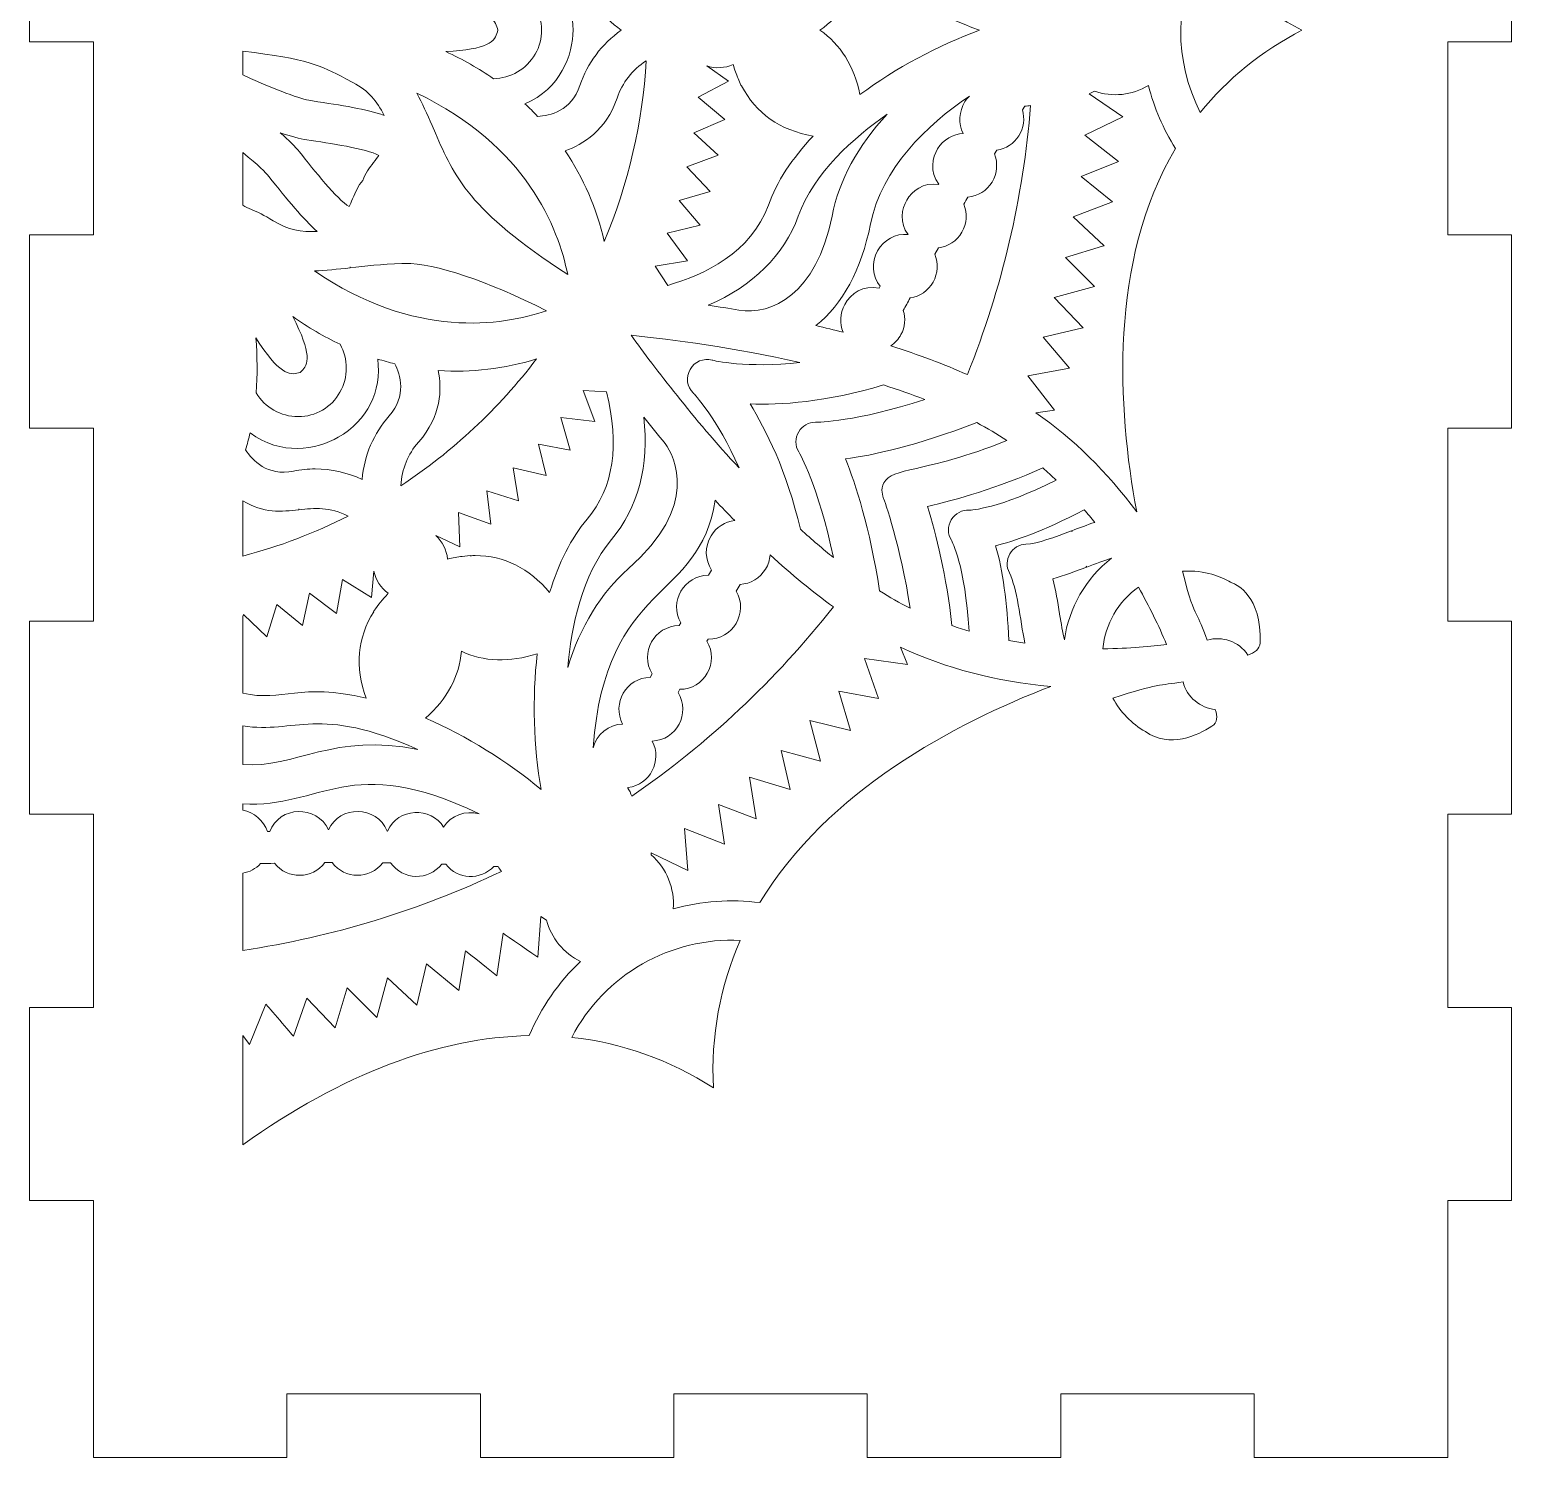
# Model space of a CAD drawing. Header units: inches. Extents: x 24 to 896, y 151 to 529.
# Drawn here: x 248.7 to 446.7, y 150.9 to 341.7 of the extents above; entities that cross this region are included whole.
import ezdxf

# ---------------------------------------------------------------- set-up
doc = ezdxf.new("R2010")
doc.units = ezdxf.units.IN
doc.header["$MEASUREMENT"] = 0
doc.layers.add('_U+0421_U+043B_U+043E_U+0439 1', color=7, linetype='Continuous')

# ---------------------------------------------------------------- blocks, each defined once
blk = doc.blocks.new('block 2')
at = {"layer": '_U+0421_U+043B_U+043E_U+0439 1', "lineweight": 0}
for points, knots in [([(446.74, 494.95), (446.74, 494.95), (446.74, 529.23), (446.74, 529.23), (434.45, 529.23), (424.75, 529.23), (412.38, 529.23), (412.38, 529.23), (412.38, 520.76), (412.38, 520.76), (412.38, 520.76), (386.52, 520.76), (386.52, 520.76), (386.52, 520.76), (386.52, 529.23), (386.52, 529.23), (386.52, 529.23), (360.66, 529.23), (360.66, 529.23), (360.66, 529.23), (360.66, 520.76), (360.66, 520.76), (360.66, 520.76), (334.8, 520.76), (334.8, 520.76), (334.8, 520.76), (334.8, 529.23), (334.8, 529.23), (334.8, 529.23), (308.94, 529.23), (308.94, 529.23), (308.94, 529.23), (308.94, 520.76), (308.94, 520.76), (308.94, 520.76), (283.08, 520.76), (283.08, 520.76), (283.08, 520.76), (283.08, 529.23), (283.08, 529.23), (270.8, 529.23), (261, 529.23), (248.7, 529.23), (248.7, 529.23), (248.7, 494.95), (248.7, 494.95), (248.7, 494.95), (257.22, 494.95), (257.22, 494.95), (257.22, 494.95), (257.22, 469.14), (257.22, 469.14), (257.22, 469.14), (248.7, 469.14), (248.7, 469.14), (248.7, 469.14), (248.7, 443.33), (248.7, 443.33), (248.7, 443.33), (257.22, 443.33), (257.22, 443.33), (257.22, 443.33), (257.22, 417.51), (257.22, 417.51), (257.22, 417.51), (248.7, 417.51), (248.7, 417.51), (248.7, 417.51), (248.7, 391.7), (248.7, 391.7), (248.7, 391.7), (257.22, 391.7), (257.22, 391.7), (257.22, 391.7), (257.22, 365.89), (257.22, 365.89), (257.22, 365.89), (248.7, 365.89), (248.7, 365.89), (248.7, 365.89), (248.7, 340.08), (248.7, 340.08), (248.7, 340.08), (257.22, 340.08), (257.22, 340.08), (257.22, 340.08), (257.22, 314.26), (257.22, 314.26), (257.22, 314.26), (248.7, 314.26), (248.7, 314.26), (248.7, 314.26), (248.7, 288.45), (248.7, 288.45), (248.7, 288.45), (257.22, 288.45), (257.22, 288.45), (257.22, 288.45), (257.22, 262.64), (257.22, 262.64), (257.22, 262.64), (248.7, 262.64), (248.7, 262.64), (248.7, 262.64), (248.7, 236.83), (248.7, 236.83), (248.7, 236.83), (257.22, 236.83), (257.22, 236.83), (257.22, 236.83), (257.22, 211.02), (257.22, 211.02), (257.22, 211.02), (248.7, 211.02), (248.7, 211.02), (248.7, 211.02), (248.7, 185.2), (248.7, 185.2), (248.7, 185.2), (257.22, 185.2), (257.22, 185.2), (257.22, 172.93), (257.22, 163.16), (257.22, 150.89), (257.22, 150.89), (283.08, 150.89), (283.08, 150.89), (283.08, 150.89), (283.08, 159.39), (283.08, 159.39), (283.08, 159.39), (308.94, 159.39), (308.94, 159.39), (308.94, 159.39), (308.94, 150.89), (308.94, 150.89), (308.94, 150.89), (334.8, 150.89), (334.8, 150.89), (334.8, 150.89), (334.8, 159.39), (334.8, 159.39), (334.8, 159.39), (360.66, 159.39), (360.66, 159.39), (360.66, 159.39), (360.66, 150.89), (360.66, 150.89), (360.66, 150.89), (386.52, 150.89), (386.52, 150.89), (386.52, 150.89), (386.52, 159.39), (386.52, 159.39), (386.52, 159.39), (412.38, 159.39), (412.38, 159.39), (412.38, 159.39), (412.38, 150.89), (412.38, 150.89), (412.38, 150.89), (438.24, 150.89), (438.24, 150.89), (438.24, 150.89), (438.24, 159.39), (438.24, 159.39), (438.24, 159.39), (438.23, 159.39), (438.23, 159.39), (438.23, 159.39), (438.23, 185.2), (438.23, 185.2), (438.23, 185.2), (446.74, 185.2), (446.74, 185.2), (446.74, 185.2), (446.74, 211.02), (446.74, 211.02), (446.74, 211.02), (438.23, 211.02), (438.23, 211.02), (438.23, 211.02), (438.23, 236.83), (438.23, 236.83), (438.23, 236.83), (446.74, 236.83), (446.74, 236.83), (446.74, 236.83), (446.74, 262.64), (446.74, 262.64), (446.74, 262.64), (438.23, 262.64), (438.23, 262.64), (438.23, 262.64), (438.23, 288.45), (438.23, 288.45), (438.23, 288.45), (446.74, 288.45), (446.74, 288.45), (446.74, 288.45), (446.74, 314.26), (446.74, 314.26), (446.74, 314.26), (438.23, 314.26), (438.23, 314.26), (438.23, 314.26), (438.23, 340.08), (438.23, 340.08), (438.23, 340.08), (446.74, 340.08), (446.74, 340.08), (446.74, 340.08), (446.74, 365.89), (446.74, 365.89), (446.74, 365.89), (438.24, 365.89), (438.24, 365.89), (438.24, 365.89), (438.24, 391.7), (438.24, 391.7), (438.24, 391.7), (446.74, 391.7), (446.74, 391.7), (446.74, 391.7), (446.74, 417.51), (446.74, 417.51), (446.74, 417.51), (438.24, 417.51), (438.24, 417.51), (438.24, 417.51), (438.24, 443.33), (438.24, 443.33), (438.24, 443.33), (446.74, 443.33), (446.74, 443.33), (446.74, 443.33), (446.74, 469.14), (446.74, 469.14), (446.74, 469.14), (438.24, 469.14), (438.24, 469.14), (438.24, 469.14), (438.24, 494.95), (438.24, 494.95), (438.24, 494.95), (446.74, 494.95), (446.74, 494.95), (446.74, 494.95), (446.74, 494.95), (446.74, 494.95)], [0, 0, 0, 0, 1, 1, 1, 2, 2, 2, 3, 3, 3, 4, 4, 4, 5, 5, 5, 6, 6, 6, 7, 7, 7, 8, 8, 8, 9, 9, 9, 10, 10, 10, 11, 11, 11, 12, 12, 12, 13, 13, 13, 14, 14, 14, 15, 15, 15, 16, 16, 16, 17, 17, 17, 18, 18, 18, 19, 19, 19, 20, 20, 20, 21, 21, 21, 22, 22, 22, 23, 23, 23, 24, 24, 24, 25, 25, 25, 26, 26, 26, 27, 27, 27, 28, 28, 28, 29, 29, 29, 30, 30, 30, 31, 31, 31, 32, 32, 32, 33, 33, 33, 34, 34, 34, 35, 35, 35, 36, 36, 36, 37, 37, 37, 38, 38, 38, 39, 39, 39, 40, 40, 40, 41, 41, 41, 42, 42, 42, 43, 43, 43, 44, 44, 44, 45, 45, 45, 46, 46, 46, 47, 47, 47, 48, 48, 48, 49, 49, 49, 50, 50, 50, 51, 51, 51, 52, 52, 52, 53, 53, 53, 54, 54, 54, 55, 55, 55, 56, 56, 56, 57, 57, 57, 58, 58, 58, 59, 59, 59, 60, 60, 60, 61, 61, 61, 62, 62, 62, 63, 63, 63, 64, 64, 64, 65, 65, 65, 66, 66, 66, 67, 67, 67, 68, 68, 68, 69, 69, 69, 70, 70, 70, 71, 71, 71, 72, 72, 72, 73, 73, 73, 74, 74, 74, 75, 75, 75, 76, 76, 76, 77, 77, 77, 78, 78, 78, 79, 79, 79, 80, 80, 80, 81, 81, 81, 82, 82, 82, 83, 83, 83, 83]), ([(321.33, 341.65), (321.33, 344.96), (319.64, 349.48), (314.9, 351.46), (315.49, 352), (316.05, 352.56), (316.59, 353.12), (318.24, 353.04), (321.1, 352.39), (322.25, 348.99), (323.26, 345.98), (325.13, 343.5), (327.78, 341.61), (325.12, 339.72), (323.26, 337.24), (322.25, 334.23), (321.1, 330.83), (318.24, 330.18), (316.59, 330.1), (316.05, 330.67), (315.48, 331.24), (314.89, 331.78), (319.63, 333.76), (321.33, 338.32), (321.33, 341.65)], [0, 0, 0, 0, 1, 1, 1, 2, 2, 2, 3, 3, 3, 4, 4, 4, 5, 5, 5, 6, 6, 6, 7, 7, 7, 8, 8, 8, 8]), ([(405.16, 330.61), (401.66, 337.51), (401.67, 345.69), (405.2, 352.56), (408.8, 348.08), (413.35, 344.39), (418.74, 341.61), (413.34, 338.82), (408.77, 335.12), (405.16, 330.61)], [0, 0, 0, 0, 1, 1, 1, 2, 2, 2, 3, 3, 3, 3]), ([(375.66, 341.61), (370.21, 339.64), (364.42, 336.52), (359.68, 333.01), (358.87, 336.83), (357.07, 339.72), (354.32, 341.61), (357.07, 343.5), (358.87, 346.4), (359.68, 350.22), (364.42, 346.7), (370.21, 343.58), (375.66, 341.61)], [0, 0, 0, 0, 1, 1, 1, 2, 2, 2, 3, 3, 3, 4, 4, 4, 4]), ([(311.21, 341.83), (310.96, 343.06), (309.94, 344.22), (304.31, 344.46), (306.59, 345.52), (308.74, 346.75), (310.69, 348.09), (312.96, 348.06), (315.03, 346.87), (316.21, 344.89), (317.42, 342.87), (317.44, 340.45), (316.26, 338.41), (315.11, 336.42), (312.98, 335.17), (310.69, 335.13), (308.74, 336.48), (306.6, 337.7), (304.31, 338.77), (309.94, 339), (310.96, 340.16), (311.21, 341.39), (311.21, 341.39), (311.26, 341.61), (311.26, 341.61), (311.26, 341.61), (311.21, 341.83), (311.21, 341.83)], [0, 0, 0, 0, 1, 1, 1, 2, 2, 2, 3, 3, 3, 4, 4, 4, 5, 5, 5, 6, 6, 6, 7, 7, 7, 8, 8, 8, 9, 9, 9, 9]), ([(277.18, 338.82), (285.98, 337.75), (287.45, 336.98), (290.95, 335.12), (290.95, 335.12), (291.9, 334.63), (291.9, 334.63), (294.04, 333.5), (295.09, 332.15), (296.09, 330.23), (293.72, 331.06), (290.46, 331.58), (286.49, 332.16), (285.35, 332.33), (282.81, 333.07), (277.18, 335.64), (277.18, 335.64), (277.18, 338.82), (277.18, 338.82), (277.18, 338.82), (277.18, 338.82), (277.18, 338.82)], [0, 0, 0, 0, 1, 1, 1, 2, 2, 2, 3, 3, 3, 4, 4, 4, 5, 5, 5, 6, 6, 6, 7, 7, 7, 7]), ([(320.27, 325.51), (322.67, 326.33), (325.76, 328.22), (327.22, 332.55), (327.92, 334.61), (329.23, 336.29), (331.11, 337.54), (330.65, 329.35), (328.71, 321.01), (325.5, 313.38), (324.5, 317.78), (322.74, 321.86), (320.27, 325.51)], [0, 0, 0, 0, 1, 1, 1, 2, 2, 2, 3, 3, 3, 4, 4, 4, 4]), ([(333.9, 314.48), (333.9, 314.48), (338.32, 315.56), (338.32, 315.56), (338.32, 315.56), (335.49, 318.85), (335.49, 318.85), (335.49, 318.85), (339.64, 320.05), (339.64, 320.05), (339.64, 320.05), (336.54, 323.37), (336.54, 323.37), (336.54, 323.37), (340.72, 324.93), (340.72, 324.93), (340.72, 324.93), (337.46, 327.92), (337.46, 327.92), (337.46, 327.92), (341.6, 329.69), (341.6, 329.69), (341.6, 329.69), (338.07, 332.65), (338.07, 332.65), (338.07, 332.65), (342.11, 334.81), (342.11, 334.81), (342.11, 334.81), (339.19, 336.84), (339.19, 336.84), (340.35, 336.47), (341.6, 336.53), (342.73, 337.03), (342.92, 336.36), (343.15, 335.72), (343.4, 335.14), (343.4, 335.14), (343.77, 334.29), (343.77, 334.29), (343.77, 334.29), (343.84, 334.2), (343.84, 334.2), (343.84, 334.2), (343.85, 334.2), (343.85, 334.2), (345.75, 330.5), (348.97, 328.24), (353.41, 327.47), (350.58, 324.46), (348.57, 321.35), (347.43, 318.23), (345.12, 311.89), (338.86, 308.9), (333.98, 307.51), (333.98, 307.51), (332.29, 310.08), (332.29, 310.08), (332.29, 310.08), (336.61, 310.81), (336.61, 310.81), (336.61, 310.81), (333.9, 314.48), (333.9, 314.48)], [0, 0, 0, 0, 1, 1, 1, 2, 2, 2, 3, 3, 3, 4, 4, 4, 5, 5, 5, 6, 6, 6, 7, 7, 7, 8, 8, 8, 9, 9, 9, 10, 10, 10, 11, 11, 11, 12, 12, 12, 13, 13, 13, 14, 14, 14, 15, 15, 15, 16, 16, 16, 17, 17, 17, 18, 18, 18, 19, 19, 19, 20, 20, 20, 21, 21, 21, 21]), ([(320.61, 308.97), (307.39, 317.55), (305.42, 322.1), (302.94, 327.86), (302.94, 327.86), (302.5, 328.87), (302.5, 328.87), (301.82, 330.41), (301.18, 331.87), (300.47, 333.18), (315.11, 326.19), (319.37, 315.15), (320.61, 308.97)], [0, 0, 0, 0, 1, 1, 1, 2, 2, 2, 3, 3, 3, 4, 4, 4, 4]), ([(362.39, 307.39), (362.39, 307.39), (362.25, 307.13), (362.25, 307.13), (360.14, 307.63), (358.42, 306.4), (357.64, 304.95), (357.01, 303.77), (356.93, 302.4), (357.43, 301.24), (356.25, 301.55), (355.02, 301.85), (353.79, 302.14), (357.38, 304.98), (359.84, 309.56), (361.09, 315.74), (362.6, 323.19), (368.56, 328.9), (374.3, 332.8), (374.07, 332.57), (373.87, 332.32), (373.71, 332.07), (372.88, 330.76), (372.79, 329.11), (373.48, 327.82), (372.11, 327.77), (370.81, 326.98), (370.05, 325.75), (369.35, 324.6), (368.98, 322.69), (370.21, 321.04), (370.21, 321.04), (370.18, 321), (370.18, 321), (368.14, 321.33), (366.62, 320.09), (365.93, 318.91), (365.26, 317.77), (364.93, 315.89), (366.11, 314.3), (364.46, 314.48), (362.86, 313.63), (362.01, 312.12), (361.15, 310.58), (361.3, 308.73), (362.39, 307.39)], [0, 0, 0, 0, 1, 1, 1, 2, 2, 2, 3, 3, 3, 4, 4, 4, 5, 5, 5, 6, 6, 6, 7, 7, 7, 8, 8, 8, 9, 9, 9, 10, 10, 10, 11, 11, 11, 12, 12, 12, 13, 13, 13, 14, 14, 14, 15, 15, 15, 15]), ([(396.66, 277.26), (392.71, 282.58), (388.18, 287.03), (383.19, 290.49), (383.19, 290.49), (385.66, 290.84), (385.66, 290.84), (385.66, 290.84), (382.1, 295.42), (382.1, 295.42), (382.1, 295.42), (387.66, 296.47), (387.66, 296.47), (387.66, 296.47), (384.14, 300.57), (384.14, 300.57), (384.14, 300.57), (389.28, 301.8), (389.28, 301.8), (389.28, 301.8), (389.49, 301.85), (389.49, 301.85), (389.49, 301.85), (385.64, 305.91), (385.64, 305.91), (385.64, 305.91), (391.04, 307.38), (391.04, 307.38), (391.04, 307.38), (387.16, 311.23), (387.16, 311.23), (387.16, 311.23), (392.1, 312.74), (392.1, 312.74), (392.1, 312.74), (392.3, 312.8), (392.3, 312.8), (392.3, 312.8), (388.15, 316.68), (388.15, 316.68), (388.15, 316.68), (393.41, 318.68), (393.41, 318.68), (393.41, 318.68), (389.25, 322.08), (389.25, 322.08), (389.25, 322.08), (394.23, 324.05), (394.23, 324.05), (394.23, 324.05), (389.75, 327.6), (389.75, 327.6), (389.75, 327.6), (394.81, 330.02), (394.81, 330.02), (394.81, 330.02), (390.32, 333.11), (390.32, 333.11), (390.32, 333.11), (391, 333.47), (391, 333.47), (393.41, 332.63), (396.04, 332.9), (398.23, 334.22), (398.99, 331.24), (400.21, 328.41), (401.85, 325.82), (392.94, 310.73), (394.07, 291.2), (396.66, 277.26)], [0, 0, 0, 0, 1, 1, 1, 2, 2, 2, 3, 3, 3, 4, 4, 4, 5, 5, 5, 6, 6, 6, 7, 7, 7, 8, 8, 8, 9, 9, 9, 10, 10, 10, 11, 11, 11, 12, 12, 12, 13, 13, 13, 14, 14, 14, 15, 15, 15, 16, 16, 16, 17, 17, 17, 18, 18, 18, 19, 19, 19, 20, 20, 20, 21, 21, 21, 22, 22, 22, 23, 23, 23, 23]), ([(365.16, 300.94), (365.69, 301.94), (365.8, 303.09), (365.47, 304.17), (365.76, 304.7), (366.07, 305.26), (366.38, 305.84), (367.69, 306.03), (368.8, 306.8), (369.45, 307.96), (370.1, 309.11), (370.17, 310.47), (369.66, 311.68), (369.66, 311.68), (370.15, 312.54), (370.15, 312.54), (371.47, 312.7), (372.62, 313.45), (373.29, 314.61), (373.97, 315.77), (374.06, 317.14), (373.55, 318.37), (373.74, 318.68), (373.92, 318.99), (374.11, 319.3), (375.44, 319.43), (376.64, 320.18), (377.33, 321.31), (378.02, 322.45), (378.14, 323.86), (377.65, 325.1), (377.65, 325.1), (377.95, 325.58), (377.95, 325.58), (379.17, 325.76), (380.24, 326.46), (380.9, 327.5), (381.56, 328.53), (381.74, 329.8), (381.39, 330.98), (381.39, 330.98), (381.72, 331.47), (381.72, 331.47), (381.97, 331.48), (382.23, 331.51), (382.48, 331.56), (381.5, 319.23), (378.66, 307.12), (374.04, 295.58), (370.87, 296.99), (367.52, 298.25), (363.79, 299.42), (364.36, 299.81), (364.83, 300.33), (365.16, 300.94)], [0, 0, 0, 0, 1, 1, 1, 2, 2, 2, 3, 3, 3, 4, 4, 4, 5, 5, 5, 6, 6, 6, 7, 7, 7, 8, 8, 8, 9, 9, 9, 10, 10, 10, 11, 11, 11, 12, 12, 12, 13, 13, 13, 14, 14, 14, 15, 15, 15, 16, 16, 16, 17, 17, 17, 18, 18, 18, 18]), ([(343.48, 304.2), (342.19, 304.43), (340.82, 304.65), (339.4, 304.86), (345.36, 307.42), (349.52, 311.54), (351.43, 316.77), (353.54, 322.57), (358.87, 327.28), (363.31, 330.39), (359.39, 326.16), (356.91, 321.59), (355.94, 316.78), (353.82, 306.29), (347.9, 303.45), (343.48, 304.2)], [0, 0, 0, 0, 1, 1, 1, 2, 2, 2, 3, 3, 3, 4, 4, 4, 5, 5, 5, 5]), ([(284.78, 325.34), (284.21, 326.05), (283.35, 326.92), (282.2, 327.91), (283.64, 327.42), (284.82, 327.1), (285.73, 326.97), (288.74, 326.52), (293.74, 325.78), (295.35, 324.89), (295.19, 324.65), (294.96, 324.33), (294.67, 323.95), (294.11, 323.21), (293.54, 322.44), (293.23, 321.55), (292.61, 320.84), (292.24, 319.95), (291.87, 319.09), (291.68, 318.65), (291.52, 318.29), (291.39, 318.04), (289.82, 318.98), (286.67, 322.94), (284.78, 325.34)], [0, 0, 0, 0, 1, 1, 1, 2, 2, 2, 3, 3, 3, 4, 4, 4, 5, 5, 5, 6, 6, 6, 7, 7, 7, 8, 8, 8, 8]), ([(277.18, 325.27), (279.3, 323.58), (280.24, 322.6), (280.67, 322.07), (283.16, 318.92), (285.24, 316.36), (287.15, 314.73), (284.98, 314.63), (283.29, 314.86), (281.24, 316.16), (280.06, 316.9), (279.12, 317.32), (278.34, 317.66), (277.92, 317.85), (277.55, 318.01), (277.18, 318.21), (277.18, 318.21), (277.18, 325.27), (277.18, 325.27), (277.18, 325.27), (277.18, 325.27), (277.18, 325.27)], [0, 0, 0, 0, 1, 1, 1, 2, 2, 2, 3, 3, 3, 4, 4, 4, 5, 5, 5, 6, 6, 6, 7, 7, 7, 7]), ([(286.76, 309.46), (288.25, 309.49), (289.85, 309.67), (291.53, 309.86), (291.53, 309.86), (291.52, 309.98), (291.52, 309.98), (291.52, 309.98), (291.56, 309.86), (291.56, 309.86), (293.52, 310.08), (295.75, 310.33), (298.43, 310.44), (298.57, 310.45), (298.71, 310.45), (298.85, 310.45), (302.92, 310.45), (309.77, 308.16), (317.79, 304.12), (311.83, 302.1), (300.14, 300.27), (286.76, 309.46)], [0, 0, 0, 0, 1, 1, 1, 2, 2, 2, 3, 3, 3, 4, 4, 4, 5, 5, 5, 6, 6, 6, 7, 7, 7, 7]), ([(283.86, 303.34), (285.92, 301.9), (288.05, 300.65), (290.19, 299.64), (291.3, 297.65), (291.3, 295.26), (290.18, 293.25), (289.04, 291.2), (286.95, 289.97), (284.59, 289.97), (282.29, 289.97), (280.14, 291.19), (278.97, 293.15), (279.16, 295.51), (279.14, 297.98), (278.93, 300.49), (281.95, 295.73), (283.46, 295.43), (284.65, 295.83), (284.65, 295.83), (284.84, 295.89), (284.84, 295.89), (284.84, 295.89), (285.04, 296.05), (285.04, 296.05), (285.97, 296.88), (286.47, 298.35), (283.86, 303.34)], [0, 0, 0, 0, 1, 1, 1, 2, 2, 2, 3, 3, 3, 4, 4, 4, 5, 5, 5, 6, 6, 6, 7, 7, 7, 8, 8, 8, 9, 9, 9, 9]), ([(337.39, 293.13), (337.42, 293.09), (340.62, 289.77), (343.52, 283.11), (337.4, 289.74), (332.34, 296.34), (329.1, 300.84), (334.6, 300.27), (342.84, 299.2), (351.64, 297.21), (344.53, 296.41), (340.11, 297.47), (339.92, 297.52), (338.76, 297.82), (337.58, 297.33), (336.98, 296.29), (336.38, 295.25), (336.54, 293.98), (337.39, 293.13)], [0, 0, 0, 0, 1, 1, 1, 2, 2, 2, 3, 3, 3, 4, 4, 4, 5, 5, 5, 6, 6, 6, 6]), ([(289.95, 287.21), (293.83, 289.45), (295.78, 293.35), (295.22, 297.67), (295.98, 297.43), (296.75, 297.22), (297.5, 297.04), (298.25, 295.57), (299.12, 292.76), (296.76, 290.07), (294.66, 287.69), (293.44, 284.83), (293.13, 281.59), (291.11, 282.51), (289.01, 282.98), (286.88, 282.98), (285.92, 282.98), (284.94, 282.88), (283.97, 282.69), (280.46, 281.98), (278.46, 284.14), (277.57, 285.53), (277.79, 286.28), (277.99, 287.05), (278.16, 287.82), (282.25, 284.71), (287.05, 285.54), (289.95, 287.21)], [0, 0, 0, 0, 1, 1, 1, 2, 2, 2, 3, 3, 3, 4, 4, 4, 5, 5, 5, 6, 6, 6, 7, 7, 7, 8, 8, 8, 9, 9, 9, 9]), ([(300.66, 286.56), (300.66, 286.56), (300.7, 286.6), (300.7, 286.6), (303.72, 290.04), (303.81, 293.66), (303.32, 296.14), (307.73, 295.84), (312.14, 296.35), (316.44, 297.68), (311.44, 291.09), (305.18, 285.24), (298.32, 280.74), (298.46, 282.98), (299.25, 284.94), (300.66, 286.56)], [0, 0, 0, 0, 1, 1, 1, 2, 2, 2, 3, 3, 3, 4, 4, 4, 5, 5, 5, 5]), ([(308.25, 271.4), (308.03, 271.4), (307.8, 271.39), (307.58, 271.38), (307.58, 271.38), (307.57, 271.43), (307.57, 271.43), (307.57, 271.43), (306.53, 271.3), (306.53, 271.3), (305.89, 271.22), (305.23, 271.1), (304.57, 270.94), (304.44, 272.16), (303.87, 273.27), (302.97, 274.09), (302.97, 274.09), (306.18, 272.58), (306.18, 272.58), (306.18, 272.58), (306.03, 277.16), (306.03, 277.16), (306.03, 277.16), (310.36, 275.58), (310.36, 275.58), (310.36, 275.58), (309.82, 280.05), (309.82, 280.05), (309.82, 280.05), (314.04, 278.72), (314.04, 278.72), (314.04, 278.72), (313.31, 283.12), (313.31, 283.12), (313.31, 283.12), (317.73, 282.09), (317.73, 282.09), (317.73, 282.09), (316.69, 286.3), (316.69, 286.3), (316.69, 286.3), (320.96, 285.49), (320.96, 285.49), (320.96, 285.49), (319.68, 289.86), (319.68, 289.86), (319.68, 289.86), (324.22, 289.34), (324.22, 289.34), (324.22, 289.34), (322.69, 293.45), (322.69, 293.45), (322.69, 293.45), (325.78, 293.27), (325.78, 293.27), (327.6, 286.19), (326.74, 280.47), (323.21, 276.26), (321.08, 273.72), (319.4, 270.43), (318.2, 266.46), (315.47, 269.74), (312.12, 271.4), (308.25, 271.4)], [0, 0, 0, 0, 1, 1, 1, 2, 2, 2, 3, 3, 3, 4, 4, 4, 5, 5, 5, 6, 6, 6, 7, 7, 7, 8, 8, 8, 9, 9, 9, 10, 10, 10, 11, 11, 11, 12, 12, 12, 13, 13, 13, 14, 14, 14, 15, 15, 15, 16, 16, 16, 17, 17, 17, 18, 18, 18, 19, 19, 19, 20, 20, 20, 21, 21, 21, 21]), ([(351.5, 285.25), (351.61, 285.07), (354.13, 280.65), (356.14, 271.13), (354.71, 272.28), (353.3, 273.5), (351.71, 274.94), (349.9, 282.71), (347.08, 288.29), (344.98, 291.66), (348.93, 291.53), (355.17, 291.87), (362.83, 294.2), (364.75, 293.59), (366.6, 292.94), (368.34, 292.26), (359.13, 289.26), (354.05, 289.23), (353.83, 289.23), (353.8, 289.23), (353.76, 289.23), (353.73, 289.23), (352.82, 289.23), (351.97, 288.75), (351.5, 287.95), (350.99, 287.1), (350.99, 286.09), (351.5, 285.25)], [0, 0, 0, 0, 1, 1, 1, 2, 2, 2, 3, 3, 3, 4, 4, 4, 5, 5, 5, 6, 6, 6, 7, 7, 7, 8, 8, 8, 9, 9, 9, 9]), ([(326.46, 273.53), (330.04, 277.8), (331.53, 283.46), (330.77, 289.91), (331.71, 288.72), (332.68, 287.53), (333.65, 286.38), (334.91, 284.59), (338.31, 278.09), (328.71, 269.62), (325.03, 266.37), (322.31, 261.94), (320.61, 256.43), (321.08, 261.83), (322.5, 268.8), (326.46, 273.53)], [0, 0, 0, 0, 1, 1, 1, 2, 2, 2, 3, 3, 3, 4, 4, 4, 5, 5, 5, 5]), ([(362.84, 279.02), (362.86, 278.96), (365.17, 272.6), (366.37, 264.38), (364.97, 265.07), (363.63, 265.82), (362.3, 266.68), (360.98, 275.18), (359.1, 280.94), (357.73, 284.31), (361.33, 284.81), (367.25, 286.06), (375.28, 289.17), (376.69, 288.43), (378.01, 287.65), (379.32, 286.78), (373.74, 284.54), (369.69, 283.62), (367.25, 283.06), (364.71, 282.48), (363.44, 282.19), (362.86, 281.12), (362.39, 280.25), (362.73, 279.33), (362.84, 279.02)], [0, 0, 0, 0, 1, 1, 1, 2, 2, 2, 3, 3, 3, 4, 4, 4, 5, 5, 5, 6, 6, 6, 7, 7, 7, 8, 8, 8, 8]), ([(371.9, 273.44), (371.98, 273.31), (373.73, 270.16), (374.25, 261.32), (373.48, 261.54), (372.71, 261.79), (371.96, 262.05), (371.27, 268.64), (369.82, 274.32), (368.71, 277.97), (372.42, 278.83), (378.06, 280.41), (384.12, 283.11), (384.72, 282.59), (385.32, 282.04), (385.9, 281.49), (378.17, 277.62), (374.49, 277.47), (374.29, 277.46), (373.33, 277.54), (372.4, 277.04), (371.88, 276.18), (371.37, 275.33), (371.38, 274.28), (371.9, 273.44)], [0, 0, 0, 0, 1, 1, 1, 2, 2, 2, 3, 3, 3, 4, 4, 4, 5, 5, 5, 6, 6, 6, 7, 7, 7, 8, 8, 8, 8]), ([(277.18, 278.74), (279.98, 277.01), (282.37, 277.27), (284.68, 277.52), (284.68, 277.52), (284.67, 277.64), (284.67, 277.64), (284.67, 277.64), (284.68, 277.52), (284.68, 277.52), (286.79, 277.74), (288.79, 277.96), (291.28, 276.68), (286.82, 274.42), (282.08, 272.62), (277.18, 271.33), (277.18, 271.33), (277.18, 278.74), (277.18, 278.74), (277.18, 278.74), (277.18, 278.74), (277.18, 278.74)], [0, 0, 0, 0, 1, 1, 1, 2, 2, 2, 3, 3, 3, 4, 4, 4, 5, 5, 5, 6, 6, 6, 7, 7, 7, 7]), ([(327.96, 248.89), (326.05, 248.84), (324.5, 247.5), (324.01, 245.73), (325.68, 268.16), (338.31, 265.16), (340.31, 278.81), (341.18, 277.88), (342.06, 276.97), (342.94, 276.07), (341.63, 275.94), (340.49, 275.21), (339.77, 274.03), (338.89, 272.58), (338.93, 270.84), (339.85, 269.47), (339.85, 269.47), (339.44, 268.77), (339.44, 268.77), (339.44, 268.77), (339.43, 268.77), (339.43, 268.77), (336.15, 268.77), (334.11, 265.22), (335.73, 262.42), (335.73, 262.42), (335.52, 262.05), (335.52, 262.05), (332.17, 262), (330.21, 258.39), (331.9, 255.61), (331.9, 255.61), (331.63, 255.13), (331.63, 255.13), (328.44, 255.08), (326.49, 251.62), (327.96, 248.89)], [0, 0, 0, 0, 1, 1, 1, 2, 2, 2, 3, 3, 3, 4, 4, 4, 5, 5, 5, 6, 6, 6, 7, 7, 7, 8, 8, 8, 9, 9, 9, 10, 10, 10, 11, 11, 11, 12, 12, 12, 12]), ([(388.04, 274.61), (388.04, 274.61), (387.96, 274.71), (387.96, 274.71), (385.73, 273.87), (383.43, 273), (381.86, 272.93), (380.96, 272.89), (380.15, 272.4), (379.7, 271.62), (379.25, 270.84), (379.23, 269.9), (379.64, 269.1), (379.64, 269.1), (379.65, 269.08), (379.65, 269.08), (380.7, 267.05), (381.05, 262.91), (381.73, 259.68), (380.99, 259.79), (380.27, 259.91), (379.57, 260.05), (379.37, 265.1), (378.76, 269.48), (377.8, 272.72), (380.12, 273.28), (384.04, 274.57), (389.66, 277.53), (390.13, 276.98), (390.6, 276.42), (391.06, 275.84), (390.05, 275.51), (389.01, 275.11), (388, 274.73), (388, 274.73), (388.04, 274.61), (388.04, 274.61)], [0, 0, 0, 0, 1, 1, 1, 2, 2, 2, 3, 3, 3, 4, 4, 4, 5, 5, 5, 6, 6, 6, 7, 7, 7, 8, 8, 8, 9, 9, 9, 10, 10, 10, 11, 11, 11, 12, 12, 12, 12]), ([(328.67, 240.4), (331.64, 240.76), (333.29, 244.01), (331.9, 246.61), (335.15, 246.71), (337.09, 250.34), (335.36, 253.1), (335.36, 253.1), (335.6, 253.53), (335.6, 253.53), (338.87, 253.53), (340.92, 257.16), (339.22, 259.96), (339.22, 259.96), (339.39, 260.25), (339.39, 260.25), (342.66, 260.14), (344.82, 263.8), (343.12, 266.66), (343.3, 266.96), (343.48, 267.26), (343.65, 267.55), (345.05, 267.62), (346.32, 268.39), (347.06, 269.6), (347.41, 270.18), (347.62, 270.83), (347.67, 271.5), (350.54, 268.87), (353.38, 266.53), (356.12, 264.54), (348.43, 254.77), (339.36, 246.26), (329.17, 239.24), (329.05, 239.63), (328.87, 240), (328.64, 240.33), (328.64, 240.33), (328.67, 240.4), (328.67, 240.4)], [0, 0, 0, 0, 1, 1, 1, 2, 2, 2, 3, 3, 3, 4, 4, 4, 5, 5, 5, 6, 6, 6, 7, 7, 7, 8, 8, 8, 9, 9, 9, 10, 10, 10, 11, 11, 11, 12, 12, 12, 13, 13, 13, 13]), ([(387, 260.13), (386.76, 261.13), (386.57, 262.33), (386.36, 263.59), (386.36, 263.59), (386.36, 263.62), (386.36, 263.62), (386.1, 265.19), (385.84, 266.81), (385.46, 268.29), (386.93, 268.71), (388.47, 269.29), (389.95, 269.86), (389.95, 269.86), (389.91, 269.97), (389.91, 269.97), (389.91, 269.97), (390, 269.87), (390, 269.87), (391.18, 270.32), (392.31, 270.75), (393.28, 271.04), (389.85, 268.37), (387.59, 264.45), (387, 260.13)], [0, 0, 0, 0, 1, 1, 1, 2, 2, 2, 3, 3, 3, 4, 4, 4, 5, 5, 5, 6, 6, 6, 7, 7, 7, 8, 8, 8, 8]), ([(413.15, 259.74), (413.11, 258.89), (412.43, 258.41), (411.51, 258.11), (410.31, 259.95), (408.07, 260.67), (406.09, 260.11), (405.44, 261.89), (405.02, 262.76), (404.69, 263.46), (404.15, 264.59), (403.79, 265.34), (402.78, 269.31), (405.85, 269.55), (408.03, 268.46), (409.2, 267.86), (409.2, 267.86), (409.67, 267.64), (409.67, 267.64), (409.83, 267.57), (413.44, 266.02), (413.15, 259.74)], [0, 0, 0, 0, 1, 1, 1, 2, 2, 2, 3, 3, 3, 4, 4, 4, 5, 5, 5, 6, 6, 6, 7, 7, 7, 7]), ([(277.18, 263.27), (277.18, 263.27), (277.27, 263.54), (277.27, 263.54), (277.27, 263.54), (280.39, 260.54), (280.39, 260.54), (280.39, 260.54), (281.72, 264.88), (281.72, 264.88), (281.72, 264.88), (285.15, 262.05), (285.15, 262.05), (285.15, 262.05), (286.11, 266.37), (286.11, 266.37), (286.11, 266.37), (289.71, 263.66), (289.71, 263.66), (289.71, 263.66), (290.51, 268.2), (290.51, 268.2), (290.51, 268.2), (294.4, 265.78), (294.4, 265.78), (294.4, 265.78), (294.71, 269.33), (294.71, 269.33), (294.96, 268.14), (295.64, 267.09), (296.63, 266.36), (295.79, 265.47), (295.39, 264.9), (294.66, 263.93), (294.66, 263.93), (294.7, 263.9), (294.7, 263.9), (292.49, 260.42), (292.15, 256.53), (293.69, 252.34), (284.7, 254.5), (282.63, 251.8), (277.18, 253.01), (277.18, 253.01), (277.18, 263.27), (277.18, 263.27), (277.18, 263.27), (277.18, 263.27), (277.18, 263.27)], [0, 0, 0, 0, 1, 1, 1, 2, 2, 2, 3, 3, 3, 4, 4, 4, 5, 5, 5, 6, 6, 6, 7, 7, 7, 8, 8, 8, 9, 9, 9, 10, 10, 10, 11, 11, 11, 12, 12, 12, 13, 13, 13, 14, 14, 14, 15, 15, 15, 16, 16, 16, 16]), ([(396.89, 267.18), (398.32, 264.67), (399.61, 262.03), (400.65, 259.53), (398.71, 259.27), (395.72, 258.98), (392.14, 258.95), (392.46, 262.26), (394.18, 265.25), (396.89, 267.18)], [0, 0, 0, 0, 1, 1, 1, 2, 2, 2, 3, 3, 3, 3]), ([(306.4, 258.61), (309.38, 257.21), (312.88, 257.09), (316.54, 258.28), (315.86, 252.41), (316.05, 245.83), (317.07, 240.12), (312.64, 243.86), (307.04, 247.32), (301.62, 249.66), (304.53, 252.27), (306.14, 255.28), (306.4, 258.61)], [0, 0, 0, 0, 1, 1, 1, 2, 2, 2, 3, 3, 3, 4, 4, 4, 4]), ([(346.3, 225.02), (342.46, 225.52), (338.46, 225.23), (334.72, 224.19), (334.94, 226.92), (333.85, 229.6), (331.77, 231.39), (331.77, 231.39), (331.76, 231.68), (331.76, 231.68), (331.76, 231.68), (336.68, 229.33), (336.68, 229.33), (336.68, 229.33), (336.24, 234.93), (336.24, 234.93), (336.24, 234.93), (341.56, 232.82), (341.56, 232.82), (341.56, 232.82), (340.78, 238.12), (340.78, 238.12), (340.78, 238.12), (345.81, 236.22), (345.81, 236.22), (345.81, 236.22), (344.9, 241.77), (344.9, 241.77), (344.9, 241.77), (350.34, 240.12), (350.34, 240.12), (350.34, 240.12), (349.13, 245.36), (349.13, 245.36), (349.13, 245.36), (354.4, 243.92), (354.4, 243.92), (354.4, 243.92), (352.97, 249.34), (352.97, 249.34), (352.97, 249.34), (358.42, 248.03), (358.42, 248.03), (358.42, 248.03), (356.85, 253.3), (356.85, 253.3), (356.85, 253.3), (362.16, 252.31), (362.16, 252.31), (362.16, 252.31), (360.29, 257.64), (360.29, 257.64), (360.29, 257.64), (366.04, 256.85), (366.04, 256.85), (366.04, 256.85), (365.1, 259.16), (365.1, 259.16), (371.12, 256.33), (377.87, 254.56), (385.18, 253.92), (372.3, 248.95), (355.3, 239.95), (346.3, 225.02)], [0, 0, 0, 0, 1, 1, 1, 2, 2, 2, 3, 3, 3, 4, 4, 4, 5, 5, 5, 6, 6, 6, 7, 7, 7, 8, 8, 8, 9, 9, 9, 10, 10, 10, 11, 11, 11, 12, 12, 12, 13, 13, 13, 14, 14, 14, 15, 15, 15, 16, 16, 16, 17, 17, 17, 18, 18, 18, 19, 19, 19, 20, 20, 20, 21, 21, 21, 21]), ([(406.72, 248.6), (404.79, 247.36), (401.08, 245.62), (397.82, 247.88), (395.98, 248.94), (394.48, 250.48), (393.48, 252.35), (399.68, 254.38), (399.59, 253.98), (402.86, 254.53), (403.37, 252.44), (405.19, 251.04), (407.17, 250.83), (407.47, 249.9), (407.47, 249.08), (406.72, 248.6)], [0, 0, 0, 0, 1, 1, 1, 2, 2, 2, 3, 3, 3, 4, 4, 4, 5, 5, 5, 5]), ([(277.18, 248.65), (284.3, 247.51), (287.2, 251.54), (300.59, 245.47), (289.49, 247.84), (284.1, 242.92), (277.18, 243.48), (277.18, 243.48), (277.18, 248.65), (277.18, 248.65)], [0, 0, 0, 0, 1, 1, 1, 2, 2, 2, 3, 3, 3, 3]), ([(277.18, 238.22), (287.72, 237.58), (291.46, 245.25), (308.76, 236.9), (306.96, 237.38), (304.99, 236.67), (304.03, 235.12), (302.35, 237.82), (297.92, 237.75), (296.54, 234.59), (296.54, 234.59), (296.47, 234.59), (296.47, 234.59), (295.13, 238.01), (290.09, 238.07), (288.64, 234.74), (287.1, 238.15), (282.06, 237.96), (280.79, 234.51), (280.79, 234.51), (280.48, 234.51), (280.48, 234.51), (279.98, 236.01), (278.71, 237.1), (277.18, 237.36), (277.18, 237.36), (277.18, 238.22), (277.18, 238.22), (277.18, 238.22), (277.18, 238.22), (277.18, 238.22)], [0, 0, 0, 0, 1, 1, 1, 2, 2, 2, 3, 3, 3, 4, 4, 4, 5, 5, 5, 6, 6, 6, 7, 7, 7, 8, 8, 8, 9, 9, 9, 10, 10, 10, 10]), ([(277.18, 228.96), (278.1, 229.11), (278.92, 229.55), (279.56, 230.24), (280.16, 230.25), (280.79, 230.27), (281.44, 230.28), (283.15, 228.11), (286.49, 228.14), (288.16, 230.37), (288.16, 230.37), (289.13, 230.38), (289.13, 230.38), (290.81, 228.14), (294.17, 228.1), (295.9, 230.35), (295.9, 230.35), (296.95, 230.33), (296.95, 230.33), (298.6, 228), (302.03, 227.91), (303.78, 230.17), (303.78, 230.17), (304.31, 230.15), (304.31, 230.15), (305.91, 228.1), (308.97, 227.96), (310.76, 229.87), (310.76, 229.87), (311.3, 229.84), (311.3, 229.84), (311.44, 229.61), (311.6, 229.39), (311.77, 229.2), (300.86, 224), (289.22, 220.45), (277.18, 218.64), (277.18, 218.64), (277.18, 228.96), (277.18, 228.96), (277.18, 228.96), (277.18, 228.96), (277.18, 228.96)], [0, 0, 0, 0, 1, 1, 1, 2, 2, 2, 3, 3, 3, 4, 4, 4, 5, 5, 5, 6, 6, 6, 7, 7, 7, 8, 8, 8, 9, 9, 9, 10, 10, 10, 11, 11, 11, 12, 12, 12, 13, 13, 13, 14, 14, 14, 14]), ([(277.18, 192.67), (277.18, 192.67), (277.18, 207.26), (277.18, 207.26), (277.18, 207.26), (278.1, 206.07), (278.1, 206.07), (278.1, 206.07), (280.29, 211.45), (280.29, 211.45), (280.52, 211.18), (283.75, 207.42), (283.97, 207.16), (283.97, 207.16), (285.76, 212.26), (285.76, 212.26), (285.76, 212.26), (289.55, 208.27), (289.55, 208.27), (289.55, 208.27), (291.14, 213.63), (291.14, 213.63), (291.14, 213.63), (295.12, 209.69), (295.12, 209.69), (295.12, 209.69), (296.51, 214.98), (296.51, 214.98), (296.51, 214.98), (300.44, 211.3), (300.44, 211.3), (300.44, 211.3), (301.72, 216.85), (301.72, 216.85), (301.72, 216.85), (306.08, 213.28), (306.08, 213.28), (306.08, 213.28), (306.94, 218.59), (306.94, 218.59), (307.22, 218.37), (310.88, 215.47), (311.14, 215.26), (311.14, 215.26), (311.98, 220.92), (311.98, 220.92), (312.25, 220.73), (316.33, 217.93), (316.61, 217.74), (316.61, 217.74), (317.04, 223.18), (317.04, 223.18), (317.04, 223.18), (317.78, 222.7), (317.78, 222.7), (318.42, 220.28), (320.07, 218.27), (322.32, 217.16), (319.4, 214.38), (317.03, 210.96), (315.47, 207.25), (303.37, 207.02), (290.49, 202.11), (277.18, 192.67)], [0, 0, 0, 0, 1, 1, 1, 2, 2, 2, 3, 3, 3, 4, 4, 4, 5, 5, 5, 6, 6, 6, 7, 7, 7, 8, 8, 8, 9, 9, 9, 10, 10, 10, 11, 11, 11, 12, 12, 12, 13, 13, 13, 14, 14, 14, 15, 15, 15, 16, 16, 16, 17, 17, 17, 18, 18, 18, 19, 19, 19, 20, 20, 20, 21, 21, 21, 21]), ([(340.08, 200.26), (334.23, 204.02), (327.86, 206.29), (321.15, 207.01), (325.54, 215.44), (334.42, 220.42), (343.68, 219.98), (340.96, 213.82), (339.75, 207.19), (340.08, 200.26)], [0, 0, 0, 0, 1, 1, 1, 2, 2, 2, 3, 3, 3, 3])]:
    blk.add_open_spline(points, degree=3, knots=knots, dxfattribs=at)

msp = doc.modelspace()

# ---------------------------------------------------------------- block references
at = {"layer": '_U+0421_U+043B_U+043E_U+0439 1'}
msp.add_blockref('block 2', (0, 0), dxfattribs=at)

doc.saveas('drawing.dxf')
